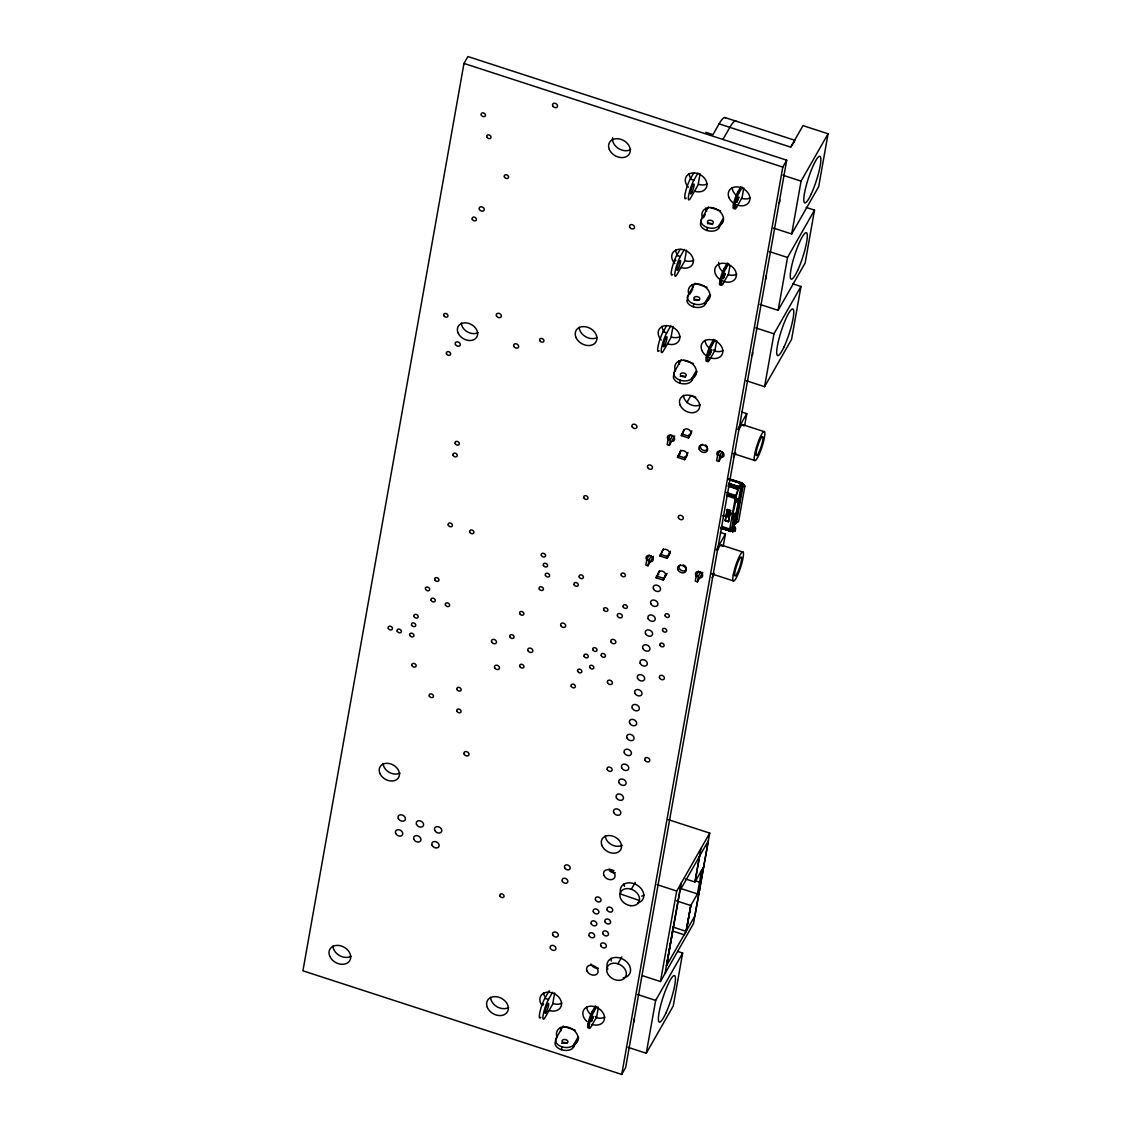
<?xml version="1.0" encoding="UTF-8"?>
<svg xmlns="http://www.w3.org/2000/svg" width="1131" height="1131" viewBox="0 0 1131 1131"><rect width="100%" height="100%" fill="white"/><g stroke="black" fill="none" stroke-linecap="round" stroke-linejoin="round"><path stroke-width="1.5" d="M733.453 526.099C737.78 527.682 734.754 534.058 731.983 528.672L730.612 531.57L729.764 529.039L735.178 498.531C735.192 497.598 741.059 478.865 741.823 484.45L743.633 484.732M730.499 528.46C732.676 528.898 734.514 522.465 738.585 521.617L744.834 486.372L744.382 485.552L742.417 485.906M740.932 483.799L742.148 483.276L739.448 486.387L735.079 499.096L735.673 501.782L732.775 514.266M739.179 488.154C740.748 489.864 745.697 483.672 742.36 485.482M728.703 484.69L738.458 488.408L728.421 485.411L738.091 489.412L728.138 486.174L728.421 485.411L728.703 484.69L738.854 487.518L729 484.068L729 483.064M729.877 528.46C732.026 532.447 734.189 517.235 732.492 513.728L729.976 512.909M732.294 528.757L735.192 516.273L734.613 513.446M734.599 513.559C736.154 517.871 740.777 499.534 735.857 497.824M710.325 350.059L709.688 352.66M737.426 197.359L736.79 199.961M463.979 63.435L302.924 970.808L621.725 1074.45L625.655 1067.565L786.709 160.192L467.909 56.55L463.979 63.435L782.793 167.091L786.709 160.192M554.671 992.976L552.677 1004.187L545.312 1017.094A11.466 1.951 -72 0 1 543.205 1014.747A11.466 1.951 -72 0 1 548.45 999.479L552.536 992.311M672.987 326.407L670.994 337.618L663.628 350.525A11.466 1.951 -72 0 1 661.522 348.164A11.466 1.951 -72 0 1 666.767 332.91L670.853 325.728M686.545 250.05L684.552 261.261L677.186 274.169A11.466 1.951 -72 0 1 675.066 271.822A11.466 1.951 -72 0 1 680.311 256.553L684.411 249.386M700.089 173.707L698.096 184.919L690.744 197.826A11.466 1.951 -72 0 1 688.623 195.479A11.466 1.951 -72 0 1 693.869 180.211L697.954 173.043M563.026 1026.255L556.042 1038.498L555.533 1041.439A9.557 5.98 10.1 0 0 561.414 1049.724A9.557 5.98 10.1 0 0 573.431 1047.264L578.69 1038.06M681.343 359.686L674.359 371.929L673.85 374.87A9.557 5.98 10.1 0 0 679.731 383.155A9.557 5.98 10.1 0 0 691.748 380.68L697.007 371.477M687.394 298.513L687.917 295.573L694.901 283.344M708.444 206.987L701.474 219.23L700.951 222.171A9.557 5.98 10.1 0 0 706.833 230.455A9.557 5.98 10.1 0 0 718.864 227.995L723.232 220.319M649.251 555.052L646.875 559.209L645.829 565.09L647.978 565.783L653.35 556.367M670.612 434.657L668.251 438.814L667.205 444.695L669.354 445.388L674.726 435.972M561.414 1049.724L561.937 1046.797A9.557 5.98 10.1 0 1 556.042 1038.498M679.731 383.155L680.254 380.214A9.557 5.98 10.1 0 1 674.359 371.929M693.275 306.812L693.798 303.871A9.557 5.98 10.1 0 1 687.917 295.573M706.833 230.455L707.356 227.529A9.557 5.98 10.1 0 1 701.474 219.23M647.978 565.783L649.024 559.916L651.329 555.872M669.354 445.388L670.4 439.521L672.691 435.477M667.092 573.346L663.247 580.062L656.093 577.743L659.472 570.59M670.174 552.96L667.106 558.332L659.953 556L663.332 548.86M686.927 455.637L684.623 459.667L677.455 457.348L680.834 450.195M691.55 432.565L688.482 437.937L681.314 435.605L683.93 429.808M573.431 1047.264L573.954 1044.323L578.323 1036.675M691.748 380.68L692.271 377.754L695.763 371.632M686.899 300.012A9.557 5.98 10.1 0 0 694.476 307.137A9.557 5.98 10.1 0 0 705.306 304.338L705.829 301.397L709.321 295.276M718.864 227.995L719.373 225.055L722.865 218.933M663.247 580.062L665.862 574.265M667.106 558.332L670.485 551.193M684.623 459.667L688.001 452.527M688.482 437.937L691.861 430.798M587.922 1024.177L589.35 1024.644A9.557 1.626 -72 0 0 591.117 1026.609L596.645 1016.925L598.384 1007.141M708.006 359.573L709.434 360.04L714.962 350.356L716.701 340.558M729.962 265.842L728.505 273.999L722.992 283.683L721.55 283.217M743.802 187.873L742.063 197.656L736.535 207.341L735.108 206.874M698.605 571.254L696.3 575.283L695.268 581.15L697.417 581.857L702.789 572.442M719.98 450.859L717.676 454.888L716.63 460.755L718.779 461.462L723.388 453.39M697.417 581.857L698.463 575.976L700.753 571.947M718.779 461.462L719.825 455.581L722.129 451.552M621.725 1074.45L782.793 167.091M729.947 514.054L728.406 521.773L725.183 520.727L727.36 509.431L730.584 510.477L729.962 513.022L732.464 513.842M725.183 520.727L727.36 509.431M723.26 546.146L725.395 534.058L720.475 532.447M744.622 425.751L746.771 413.663L741.837 412.052M728.406 521.773L730.584 510.477M734.457 523.342L740.819 487.461M735.093 523.483L741.469 487.602M735.744 523.497L742.12 487.617M736.338 523.399L743.01 485.807M628.087 1047.334L646.268 1053.258L655.655 1000.398L682.657 953.051L677.639 951.425M746.403 380.765L764.584 386.675L773.972 333.815L800.974 286.482L792.619 283.768M759.947 304.409L778.142 310.332L787.515 257.472L814.518 210.126L806.163 207.411M773.505 228.066L791.686 233.976L801.073 181.13L828.076 133.783L802.996 125.626L790.725 147.143L719.09 123.859L712.954 134.617L705.786 132.285M666.512 965.775L679.929 890.634L708.345 840.785L694.858 915.926L666.512 965.775L673.185 928.198M699.594 890.125L690.801 905.535L686.22 931.379L684.184 934.786L672.394 930.954M700.937 848.504L694.971 882.039L685.4 878.928M682.657 953.051L673.27 1005.911L646.268 1053.258M800.974 286.482L791.587 339.328L764.584 386.675M814.518 210.126L805.145 262.986L778.142 310.332M828.076 133.783L818.688 186.643L791.686 233.976M701.602 870.418L697.431 893.914L679.915 888.217M642.521 975.7L660.447 981.538L676.691 891.03L709.731 833.109L668.167 819.593M665.056 973.438L681.3 882.943M676.451 900.87L690.801 905.535L686.149 931.35L672.676 926.968M699.566 856.195L694.957 882.039L703.765 866.629M709.731 833.109L693.487 923.603L660.447 981.538M686.079 931.322L690.801 905.535M723.798 274.239L723.246 276.303M735.602 200.54L735.8 199.834M734.966 522.946L733.595 526.905M727.233 512.781L727.516 511.905L730.202 512.597M727.219 512.555L727.572 511.65M591.612 1018.508L590.849 1020.544M686.263 198.038A11.466 1.951 -72 0 1 685.273 193.104A11.466 1.951 -72 0 1 690.278 179.037L693.741 172.986M722.907 139.509L729.834 127.351A34.397 5.839 -72 0 1 736.267 121.399M672.705 274.381A11.466 1.951 -72 0 1 671.715 269.447A11.466 1.951 -72 0 1 676.734 255.394L680.183 249.329M703.567 217.562L705.32 214.494M734.358 208.019A9.557 1.626 -72 0 1 733.538 203.905A9.557 1.626 -72 0 1 737.709 192.185L740.876 186.657M736.535 207.341A9.557 1.626 -72 0 1 734.768 205.375A9.557 1.626 -72 0 1 739.151 192.652L742.304 187.124M659.147 350.723A11.466 1.951 -72 0 1 658.171 345.803A11.466 1.951 -72 0 1 663.176 331.736L666.64 325.686M690.023 293.904L692.653 289.31M720.8 284.362A9.557 1.626 -72 0 1 719.98 280.262A9.557 1.626 -72 0 1 724.165 268.542L727.318 263M705.306 304.338L710.551 295.134M722.992 283.683A9.557 1.626 -72 0 1 721.225 281.732A9.557 1.626 -72 0 1 725.593 269.008L728.746 263.466M707.257 360.718A9.557 1.626 -72 0 1 706.437 356.604A9.557 1.626 -72 0 1 710.607 344.884L713.76 339.357M709.434 360.04A9.557 1.626 -72 0 1 707.667 358.075A9.557 1.626 -72 0 1 712.049 345.351L715.202 339.823M686.8 402.664L690.885 395.497L695.819 397.094M681.314 435.605L683.619 431.575M677.455 457.348L679.759 453.305M659.953 556L662.243 551.97M737.765 429.441L746.771 413.663M656.093 577.743L657.62 575.043M733.369 457.362L735.829 453.064M727.077 512.513L727.643 511.396M727.77 511.466C729.014 517.164 729.212 517.645 722.766 515.665M727.728 511.919L727.191 513.05L728.52 516.203L726.173 516.132M727.403 516.655L727.912 515.679M728.477 515.524L729.099 514.633M716.404 549.836L725.395 534.058M732.563 528.94L734.047 526.367M733.086 529.336L734.556 526.749M733.468 529.817L734.938 527.23M733.793 530.58L732.732 531.697L731.63 530.425M712.007 577.757L714.453 573.459M540.83 1017.306A11.466 1.951 -72 0 1 539.855 1012.372A11.466 1.951 -72 0 1 544.859 998.32L549.185 990.742M631.338 889.249L635.24 882.42M617.922 963.768A10.391 7.917 29.7 0 1 624.241 978.499A10.391 7.917 29.7 0 1 607.361 973.013A10.391 7.917 29.7 0 1 617.922 963.768L621.824 956.939M588.94 1027.287A9.557 1.626 -72 0 1 588.12 1023.173A9.557 1.626 -72 0 1 592.291 1011.467L595.443 1005.926M589.35 1024.644A9.557 1.626 -72 0 1 593.733 1011.934L596.885 1006.392M732.054 531.103L733.906 530.51M732.266 531.386L734.118 530.792M732.506 531.584L735.15 530.849M732.732 531.697L735.009 531.033M735.376 499.648L737.511 499.393M735.489 499.93L737.638 499.676M735.602 500.284L737.737 500.029M735.673 500.68L737.808 500.411M735.716 501.075L737.85 500.807M735.716 501.443L737.85 501.189M735.673 501.782L737.808 501.528M733.496 514.054L735.631 513.799M732.761 514.393L735.56 514.068M732.874 514.676L735.461 514.266M732.987 515.029L735.122 514.775M733.058 515.411L735.192 515.156M733.086 515.807L735.235 515.552M733.1 516.188L735.235 515.934M733.058 516.528L735.192 516.273M730.159 529.011L733.015 528.545M732.945 528.813L730.301 529.223L732.846 528.997M729.127 483.517L739.222 486.797L729.057 483.898L738.854 487.518M729.707 530.34L721.366 527.626M729.099 483.757L739.222 486.797M724.547 528.997L731.064 531.344L720.659 528.333M724.844 117.525L794.839 140.286M782.892 175.206L801.073 181.13M737.709 192.185L739.151 192.652M690.278 179.037L693.869 180.211M733.34 204.909L734.768 205.375M710.678 207.637L720.603 210.861M769.334 251.563L787.515 257.472M724.165 268.542L725.593 269.008M676.734 255.394L680.311 256.553M719.797 281.266L721.225 281.732M695.48 283.457L707.045 287.217M755.777 327.905L773.972 333.815M710.607 344.884L712.049 345.351M663.176 331.736L666.767 332.91M713.534 349.889L714.962 350.356M706.239 357.608L707.667 358.075M683.576 360.337L693.501 363.56M742.996 424.747L764.499 431.731M681.625 433.852L688.793 436.184M733.058 453.46L754.547 460.444M668.251 438.814L670.4 439.521M717.676 454.888L719.825 455.581M677.766 455.581L684.934 457.914M730.428 479.191L741.837 482.852M730.711 479.502L741.936 483.149M728.548 478.908L741.385 483.078M732.308 480.562L741.922 483.686M728.223 479.417L741.045 483.587M726.031 492.324L735.984 495.562M727.346 493.908L735.645 496.608M727.077 494.926L735.376 497.612M726.88 495.83L735.178 498.531M727.106 509.869L730.329 510.915M722.794 515.538L725.918 516.556M725.423 520.302L728.647 521.349M721.465 526.339L729.764 529.039M721.366 527.088L729.665 529.789M721.465 527.923L729.764 530.623M721.635 545.142L743.124 552.126M660.264 554.247L667.417 556.579M711.682 573.855L733.171 580.839M646.875 559.209L649.024 559.916M696.3 575.283L698.463 575.976M656.404 575.976L663.572 578.309M694.745 880.611L699.524 882.166M609.015 869.032L614.048 870.672M657.125 884.668L676.691 891.03M637.46 994.488L655.655 1000.398M592.291 1011.467L593.733 1011.934M544.859 998.32L548.45 999.479M595.217 1016.458L596.645 1016.925M563.606 1026.382L575.184 1030.143M722.836 528.559L731.064 531.344M620 893.829L639.425 900.502M743.166 484.195L744.848 486.076M742.869 484.167L744.834 486.372M742.544 484.224L743.774 485.581M742.219 483.361L743.675 485.029M741.795 483.333L743.562 485.383M741.526 483.46L742.982 485.128M741.625 484.577L743.081 486.231M741.455 484.817L742.911 486.486M741.229 485.086L742.685 486.754M740.961 485.355L742.417 487.023M740.664 485.623L742.12 487.291M740.353 485.849L741.809 487.518M740.056 486.047L741.512 487.701M351.02 956.303A11.466 8.737 29.7 0 1 339.484 955.568A11.466 8.737 29.7 0 1 332.924 946.039M630.617 149.589A11.466 8.737 29.7 0 1 618.233 148.345A11.466 8.737 29.7 0 1 612.62 137.77M597.253 337.519A11.466 8.737 29.7 0 1 585.717 336.798A11.466 8.737 29.7 0 1 579.157 327.269M508.639 1007.537A11.466 8.737 29.7 0 1 497.103 1006.816A11.466 8.737 29.7 0 1 490.543 997.288M644.189 895.059A12.455 9.486 29.7 0 1 641.687 896.148M624.51 886.407A12.455 9.486 29.7 0 1 624.142 883.693M611.277 960.997A12.455 9.486 29.7 0 1 610.91 958.282M622.107 845.253A10.702 8.143 29.7 0 1 611.348 844.574A10.702 8.143 29.7 0 1 605.212 835.682M400.021 773.053A10.702 8.143 29.7 0 1 389.248 772.374A10.702 8.143 29.7 0 1 383.126 763.482M700.287 404.785A10.702 8.143 29.7 0 1 689.528 404.106A10.702 8.143 29.7 0 1 683.407 395.214M478.201 332.585A10.702 8.143 29.7 0 1 467.442 331.906A10.702 8.143 29.7 0 1 461.307 323.014M615.377 872.793A6.122 4.651 29.7 0 1 609.637 870.927M598.426 968.277A6.122 4.651 29.7 0 1 590.891 964.022M723.161 350.497A11.466 8.737 29.7 0 1 714.354 350.978M709.194 348.051A11.466 8.737 29.7 0 1 705.065 340.247M679.434 364.168A11.466 8.737 29.7 0 1 678.671 360.86M680.183 336.529A11.466 8.737 29.7 0 1 671.376 337.01M664.236 331.963A11.466 8.737 29.7 0 1 662.073 326.265M736.719 274.154A11.466 8.737 29.7 0 1 727.912 274.635M722.737 271.709A11.466 8.737 29.7 0 1 718.722 262.335M692.992 287.825A11.466 8.737 29.7 0 1 692.229 284.517M693.727 260.187A11.466 8.737 29.7 0 1 684.919 260.653M677.78 255.606A11.466 8.737 29.7 0 1 675.631 249.923M750.263 197.812A11.466 8.737 29.7 0 1 741.455 198.293M736.295 195.352A11.466 8.737 29.7 0 1 732.167 187.548M706.55 211.469A11.466 8.737 29.7 0 1 705.772 208.161M707.285 183.83A11.466 8.737 29.7 0 1 698.477 184.311M691.338 179.263A11.466 8.737 29.7 0 1 689.189 173.58M604.845 1017.08A11.466 8.737 29.7 0 1 596.037 1017.561M590.877 1014.634A11.466 8.737 29.7 0 1 586.749 1006.816M561.117 1030.737A11.466 8.737 29.7 0 1 560.354 1027.443M561.867 1003.098A11.466 8.737 29.7 0 1 553.059 1003.579M544.534 996.157A11.466 8.737 29.7 0 1 543.757 992.848M620.58 893.292A12.455 9.486 29.7 0 1 628.129 882.873A12.455 9.486 29.7 0 1 642.776 891.186A12.455 9.486 29.7 0 1 637.757 903.033M607.814 969.196A12.455 9.486 29.7 0 1 614.416 957.519A12.455 9.486 29.7 0 1 629.741 966.199A12.455 9.486 29.7 0 1 623.139 977.891M717.082 454.761A3.817 2.912 29.7 0 1 719.698 451.142A3.817 2.912 29.7 0 1 724.052 454.931A3.817 2.912 29.7 0 1 719.924 457.235M680.042 454.21A3.817 2.912 29.7 0 1 682.064 450.633A3.817 2.912 29.7 0 1 686.771 453.291A3.817 2.912 29.7 0 1 684.75 456.882M683.675 430.854A3.817 2.912 29.7 0 1 689.5 430.063A3.817 2.912 29.7 0 1 688.609 435.152M668.76 440.185A3.817 2.912 29.7 0 1 668.605 435.449A3.817 2.912 29.7 0 1 674.09 437.23A3.817 2.912 29.7 0 1 672.351 441.359M696.823 576.654A3.817 2.912 29.7 0 1 697.163 571.692A3.817 2.912 29.7 0 1 702.62 574.788A3.817 2.912 29.7 0 1 698.548 577.63M658.68 574.605A3.817 2.912 29.7 0 1 662.554 571.212A3.817 2.912 29.7 0 1 664.872 576.626M662.314 551.249A3.817 2.912 29.7 0 1 668.138 550.458A3.817 2.912 29.7 0 1 667.233 555.547M647.399 560.58A3.817 2.912 29.7 0 1 647.738 555.632A3.817 2.912 29.7 0 1 653.181 558.714A3.817 2.912 29.7 0 1 649.109 561.556M675.518 371.053A11.466 8.737 29.7 0 1 687.167 360.86A11.466 8.737 29.7 0 1 694.123 377.104M661.239 339.964A11.466 8.737 29.7 0 1 664.109 325.869A11.466 8.737 29.7 0 1 679.731 335.766A11.466 8.737 29.7 0 1 667.446 343.895M689.062 294.71A11.466 8.737 29.7 0 1 700.711 284.517A11.466 8.737 29.7 0 1 707.681 300.761M674.797 263.622A11.466 8.737 29.7 0 1 677.667 249.513A11.466 8.737 29.7 0 1 693.275 259.409A11.466 8.737 29.7 0 1 680.989 267.538M702.62 218.354A11.466 8.737 29.7 0 1 714.269 208.175A11.466 8.737 29.7 0 1 721.225 224.405M688.341 187.265A11.466 8.737 29.7 0 1 691.211 173.17A11.466 8.737 29.7 0 1 706.833 183.066A11.466 8.737 29.7 0 1 694.547 191.196M586.947 1021.519A11.466 8.737 29.7 0 1 587.964 1006.647A11.466 8.737 29.7 0 1 604.307 1015.907A11.466 8.737 29.7 0 1 592.107 1024.446M557.201 1037.622A11.466 8.737 29.7 0 1 568.851 1027.443A11.466 8.737 29.7 0 1 575.806 1043.687M541.989 1005.417A11.466 8.737 29.7 0 1 546.669 992.283A11.466 8.737 29.7 0 1 561.471 1002.759A11.466 8.737 29.7 0 1 549.129 1010.464M752.426 352.335A4.199 3.195 29.7 0 1 751.861 355.558M765.984 275.992A4.199 3.195 29.7 0 1 765.404 279.216M779.528 199.636A4.199 3.195 29.7 0 1 778.962 202.873M634.109 1018.904A4.199 3.195 29.7 0 1 633.544 1022.141M573.954 1044.323A9.557 5.98 10.1 0 1 561.937 1046.797M561.669 1043.432A3.011 1.88 10.1 0 1 566.73 1043.348M543.078 1005.106A5.273 0.891 -72 0 1 543.559 1003.975M790.725 147.143A34.397 5.839 -72 0 1 794.598 141.743M719.373 225.055A9.557 5.98 10.1 0 1 707.356 227.529M707.426 223.754A3.011 1.88 10.1 0 1 712.572 224.532M719.09 123.859A34.397 5.839 -72 0 1 725.522 117.907M705.829 301.397A9.557 5.98 10.1 0 1 693.798 303.871M693.883 300.111A3.011 1.88 10.1 0 1 698.59 300.422M675.419 261.049A5.273 0.891 -72 0 1 675.886 260.144M692.271 377.754A9.557 5.98 10.1 0 1 680.254 380.214M680.325 376.453A3.011 1.88 10.1 0 1 685.471 377.231M686.206 568.172A3.817 2.912 29.7 0 1 681.187 570.349A3.817 2.912 29.7 0 1 680.452 564.92M683.138 564.878A3.817 2.912 29.7 0 1 684.043 565.274M684.849 565.853A3.817 2.912 29.7 0 1 685.98 567.352M717.478 550.217A15.283 2.601 -72 0 1 721.96 546.259M707.568 448.583A3.817 2.912 29.7 0 1 701.743 449.375A3.817 2.912 29.7 0 1 702.648 444.299M705.419 444.879A3.817 2.912 29.7 0 1 706.225 445.458M706.889 446.165A3.817 2.912 29.7 0 1 707.342 446.957M738.84 429.822A15.283 2.601 -72 0 1 743.336 425.864M734.683 452.753A15.283 2.601 -72 0 1 733.722 453.602M591.414 1021.449L593.365 1016.515L591.414 1021.449M709.731 354.865L711.682 349.931L709.731 354.865M723.275 278.523L725.24 273.589L723.275 278.523M736.832 202.166L738.797 197.246L736.832 202.166M733.27 574.93L732.874 577.701A15.283 2.601 -72 0 0 736.649 577.149A15.283 2.601 -72 0 0 743.025 558.035L743.42 555.264A15.283 2.601 -72 0 0 739.646 555.816A15.283 2.601 -72 0 0 733.27 574.93M754.646 454.535L754.25 457.306A15.283 2.601 -72 0 0 758.024 456.754A15.283 2.601 -72 0 0 764.4 437.64L764.796 434.87A15.283 2.601 -72 0 0 761.022 435.421A15.283 2.601 -72 0 0 754.646 454.535M630.646 905.677L628.087 905.083A10.391 7.917 29.7 0 1 621.598 890.79A10.391 7.917 29.7 0 1 638.195 894.635A10.391 7.917 29.7 0 1 630.646 905.677M329.771 956.232A11.466 8.737 29.7 0 0 348.376 962.283A11.466 8.737 29.7 0 0 341.421 946.039A11.466 8.737 29.7 0 0 329.771 956.232M609.355 149.518A11.466 8.737 29.7 0 0 627.959 155.569A11.466 8.737 29.7 0 0 621.004 139.339A11.466 8.737 29.7 0 0 609.355 149.518M575.99 337.462A11.466 8.737 29.7 0 0 594.609 343.513A11.466 8.737 29.7 0 0 587.653 327.269A11.466 8.737 29.7 0 0 575.99 337.462M487.376 1007.481A11.466 8.737 29.7 0 0 505.995 1013.532A11.466 8.737 29.7 0 0 499.025 997.288A11.466 8.737 29.7 0 0 487.376 1007.481M699.212 449.261A4.581 3.492 29.7 0 0 706.649 451.679A4.581 3.492 29.7 0 0 703.878 445.19A4.581 3.492 29.7 0 0 699.212 449.261M677.837 569.656A4.581 3.492 29.7 0 0 685.287 572.074A4.581 3.492 29.7 0 0 682.502 565.585A4.581 3.492 29.7 0 0 677.837 569.656M602.003 845.649A10.702 8.143 29.7 0 0 619.378 851.304A10.702 8.143 29.7 0 0 612.875 836.148A10.702 8.143 29.7 0 0 602.003 845.649M379.917 773.448A10.702 8.143 29.7 0 0 397.292 779.103A10.702 8.143 29.7 0 0 390.789 763.934A10.702 8.143 29.7 0 0 379.917 773.448M680.183 405.181A10.702 8.143 29.7 0 0 697.558 410.836A10.702 8.143 29.7 0 0 691.069 395.68A10.702 8.143 29.7 0 0 680.183 405.181M458.097 332.981A10.702 8.143 29.7 0 0 475.472 338.621A10.702 8.143 29.7 0 0 468.969 323.466A10.702 8.143 29.7 0 0 458.097 332.981M464.12 754.08A2.672 2.036 29.7 0 0 468.474 755.494A2.672 2.036 29.7 0 0 466.849 751.705A2.672 2.036 29.7 0 0 464.12 754.08M509.897 636.81A2.29 1.753 29.7 0 0 513.615 638.011A2.29 1.753 29.7 0 0 512.23 634.774A2.29 1.753 29.7 0 0 509.897 636.81M519.793 666.428A2.29 1.753 29.7 0 0 523.512 667.629A2.29 1.753 29.7 0 0 522.126 664.392A2.29 1.753 29.7 0 0 519.793 666.428M411.967 665.537A2.29 1.753 29.7 0 0 415.699 666.753A2.29 1.753 29.7 0 0 414.299 663.501A2.29 1.753 29.7 0 0 411.967 665.537M425.525 589.194A2.29 1.753 29.7 0 0 429.243 590.396A2.29 1.753 29.7 0 0 427.857 587.145A2.29 1.753 29.7 0 0 425.525 589.194M434.771 579.765A2.29 1.753 29.7 0 0 438.503 580.981A2.29 1.753 29.7 0 0 437.103 577.729A2.29 1.753 29.7 0 0 434.771 579.765M621.244 575.17A2.29 1.753 29.7 0 0 624.962 576.386A2.29 1.753 29.7 0 0 623.577 573.134A2.29 1.753 29.7 0 0 621.244 575.17M499.888 896.006A2.29 1.753 29.7 0 0 503.606 897.208A2.29 1.753 29.7 0 0 502.221 893.971A2.29 1.753 29.7 0 0 499.888 896.006M491.617 641.885A2.672 2.036 29.7 0 0 495.958 643.299A2.672 2.036 29.7 0 0 494.332 639.51A2.672 2.036 29.7 0 0 491.617 641.885M527.965 650.594A2.672 2.036 29.7 0 0 532.305 652.007A2.672 2.036 29.7 0 0 530.679 648.219A2.672 2.036 29.7 0 0 527.965 650.594M494.615 667.714A2.672 2.036 29.7 0 0 498.955 669.128A2.672 2.036 29.7 0 0 497.329 665.339A2.672 2.036 29.7 0 0 494.615 667.714M617.455 616.027A2.672 2.036 29.7 0 0 621.796 617.441A2.672 2.036 29.7 0 0 620.17 613.652A2.672 2.036 29.7 0 0 617.455 616.027M629.656 227.091A2.672 2.036 29.7 0 0 633.996 228.504A2.672 2.036 29.7 0 0 632.37 224.716A2.672 2.036 29.7 0 0 629.656 227.091M560.82 625.57A2.672 2.036 29.7 0 0 565.161 626.97A2.672 2.036 29.7 0 0 563.535 623.181A2.672 2.036 29.7 0 0 560.82 625.57M607.517 682.672A2.672 2.036 29.7 0 0 611.857 684.085A2.672 2.036 29.7 0 0 610.231 680.297A2.672 2.036 29.7 0 0 607.517 682.672M610.966 641.871A2.672 2.036 29.7 0 0 615.306 643.285A2.672 2.036 29.7 0 0 613.681 639.496A2.672 2.036 29.7 0 0 610.966 641.871M659.514 677.837A2.672 2.036 29.7 0 0 663.869 679.25A2.672 2.036 29.7 0 0 662.243 675.461A2.672 2.036 29.7 0 0 659.514 677.837M644.924 760.06A2.672 2.036 29.7 0 0 649.265 761.474A2.672 2.036 29.7 0 0 647.639 757.685A2.672 2.036 29.7 0 0 644.924 760.06M607.248 769.561A2.672 2.036 29.7 0 0 611.588 770.96A2.672 2.036 29.7 0 0 609.962 767.171A2.672 2.036 29.7 0 0 607.248 769.561M513.785 346.27A2.672 2.036 29.7 0 0 518.125 347.684A2.672 2.036 29.7 0 0 516.499 343.895A2.672 2.036 29.7 0 0 513.785 346.27M678.444 517.828A2.672 2.036 29.7 0 0 682.799 519.242A2.672 2.036 29.7 0 0 681.173 515.453A2.672 2.036 29.7 0 0 678.444 517.828M632.116 426.67A2.672 2.036 29.7 0 0 636.456 428.084A2.672 2.036 29.7 0 0 634.83 424.295A2.672 2.036 29.7 0 0 632.116 426.67M647.611 467.428A2.672 2.036 29.7 0 0 651.951 468.842A2.672 2.036 29.7 0 0 650.339 465.053A2.672 2.036 29.7 0 0 647.611 467.428M496.452 315.789A2.672 2.036 29.7 0 0 500.807 317.203A2.672 2.036 29.7 0 0 499.181 313.414A2.672 2.036 29.7 0 0 496.452 315.789M541.396 555.42A2.29 1.753 29.7 0 0 545.114 556.636A2.29 1.753 29.7 0 0 543.728 553.384A2.29 1.753 29.7 0 0 541.396 555.42M431.123 600.321A2.29 1.753 29.7 0 0 434.841 601.536A2.29 1.753 29.7 0 0 433.456 598.285A2.29 1.753 29.7 0 0 431.123 600.321M456.91 711.201A2.29 1.753 29.7 0 0 460.628 712.417A2.29 1.753 29.7 0 0 459.243 709.165A2.29 1.753 29.7 0 0 456.91 711.201M429.299 696.017A2.29 1.753 29.7 0 0 433.017 697.219A2.29 1.753 29.7 0 0 431.632 693.982A2.29 1.753 29.7 0 0 429.299 696.017M456.981 689.486A2.29 1.753 29.7 0 0 460.699 690.702A2.29 1.753 29.7 0 0 459.313 687.45A2.29 1.753 29.7 0 0 456.981 689.486M519.695 613.596A2.29 1.753 29.7 0 0 523.427 614.797A2.29 1.753 29.7 0 0 522.027 611.56A2.29 1.753 29.7 0 0 519.695 613.596M446.476 353.734A2.29 1.753 29.7 0 0 450.195 354.95A2.29 1.753 29.7 0 0 448.809 351.699A2.29 1.753 29.7 0 0 446.476 353.734M397.221 631.239A2.29 1.753 29.7 0 0 400.94 632.441A2.29 1.753 29.7 0 0 399.554 629.189A2.29 1.753 29.7 0 0 397.221 631.239M583.822 497.781A2.29 1.753 29.7 0 0 587.555 498.997A2.29 1.753 29.7 0 0 586.155 495.746A2.29 1.753 29.7 0 0 583.822 497.781M453.079 455.27A2.29 1.753 29.7 0 0 456.811 456.486A2.29 1.753 29.7 0 0 455.411 453.234A2.29 1.753 29.7 0 0 453.079 455.27M577.658 671.263A2.29 1.753 29.7 0 0 581.391 672.478A2.29 1.753 29.7 0 0 579.991 669.227A2.29 1.753 29.7 0 0 577.658 671.263M601.268 655.641A2.29 1.753 29.7 0 0 605 656.857A2.29 1.753 29.7 0 0 603.601 653.605A2.29 1.753 29.7 0 0 601.268 655.641M409.761 635.311A2.29 1.753 29.7 0 0 413.479 636.527A2.29 1.753 29.7 0 0 412.094 633.275A2.29 1.753 29.7 0 0 409.761 635.311M472.249 219.244A2.29 1.753 29.7 0 0 475.967 220.46A2.29 1.753 29.7 0 0 474.582 217.209A2.29 1.753 29.7 0 0 472.249 219.244M388.272 628.327A2.29 1.753 29.7 0 0 391.99 629.529A2.29 1.753 29.7 0 0 390.591 626.291A2.29 1.753 29.7 0 0 388.272 628.327M443.776 315.591A2.29 1.753 29.7 0 0 447.494 316.793A2.29 1.753 29.7 0 0 446.109 313.556A2.29 1.753 29.7 0 0 443.776 315.591M411.585 625.033A2.29 1.753 29.7 0 0 415.303 626.249A2.29 1.753 29.7 0 0 413.918 622.997A2.29 1.753 29.7 0 0 411.585 625.033M481.269 115.023A2.29 1.753 29.7 0 0 485.001 116.239A2.29 1.753 29.7 0 0 483.601 112.987A2.29 1.753 29.7 0 0 481.269 115.023M414.003 616.508A2.29 1.753 29.7 0 0 417.735 617.71A2.29 1.753 29.7 0 0 416.335 614.458A2.29 1.753 29.7 0 0 414.003 616.508M486.839 137.021A2.29 1.753 29.7 0 0 490.557 138.236A2.29 1.753 29.7 0 0 489.172 134.985A2.29 1.753 29.7 0 0 486.839 137.021M589.718 667.417A2.29 1.753 29.7 0 0 593.436 668.619A2.29 1.753 29.7 0 0 592.036 665.381A2.29 1.753 29.7 0 0 589.718 667.417M455.171 443.536A2.29 1.753 29.7 0 0 458.889 444.737A2.29 1.753 29.7 0 0 457.504 441.486A2.29 1.753 29.7 0 0 455.171 443.536M659.953 645.221A2.29 1.753 29.7 0 0 663.685 646.423A2.29 1.753 29.7 0 0 662.285 643.186A2.29 1.753 29.7 0 0 659.953 645.221M584.105 656.277A2.29 1.753 29.7 0 0 587.837 657.493A2.29 1.753 29.7 0 0 586.438 654.241A2.29 1.753 29.7 0 0 584.105 656.277M504.384 176.888A2.29 1.753 29.7 0 0 508.116 178.104A2.29 1.753 29.7 0 0 506.716 174.853A2.29 1.753 29.7 0 0 504.384 176.888M662.568 630.533A2.29 1.753 29.7 0 0 666.286 631.748A2.29 1.753 29.7 0 0 664.887 628.497A2.29 1.753 29.7 0 0 662.568 630.533M445.458 604.986A2.29 1.753 29.7 0 0 449.177 606.202A2.29 1.753 29.7 0 0 447.777 602.95A2.29 1.753 29.7 0 0 445.458 604.986M623.195 606.866A2.29 1.753 29.7 0 0 626.913 608.068A2.29 1.753 29.7 0 0 625.528 604.831A2.29 1.753 29.7 0 0 623.195 606.866M603.714 609.849A2.29 1.753 29.7 0 0 607.446 611.065A2.29 1.753 29.7 0 0 606.046 607.814A2.29 1.753 29.7 0 0 603.714 609.849M539.247 588.883A2.29 1.753 29.7 0 0 542.965 590.099A2.29 1.753 29.7 0 0 541.565 586.848A2.29 1.753 29.7 0 0 539.247 588.883M469.747 532.135A2.29 1.753 29.7 0 0 473.479 533.337A2.29 1.753 29.7 0 0 472.079 530.1A2.29 1.753 29.7 0 0 469.747 532.135M448.258 525.137A2.29 1.753 29.7 0 0 451.976 526.353A2.29 1.753 29.7 0 0 450.59 523.102A2.29 1.753 29.7 0 0 448.258 525.137M571.212 686.248A2.29 1.753 29.7 0 0 574.93 687.464A2.29 1.753 29.7 0 0 573.544 684.213A2.29 1.753 29.7 0 0 571.212 686.248M543.417 565.401A2.29 1.753 29.7 0 0 547.135 566.603A2.29 1.753 29.7 0 0 545.736 563.365A2.29 1.753 29.7 0 0 543.417 565.401M579.228 577.036A2.29 1.753 29.7 0 0 582.96 578.252A2.29 1.753 29.7 0 0 581.56 575A2.29 1.753 29.7 0 0 579.228 577.036M592.842 649.802A2.29 1.753 29.7 0 0 596.56 651.004A2.29 1.753 29.7 0 0 595.175 647.752A2.29 1.753 29.7 0 0 592.842 649.802M539.741 340.572A2.29 1.753 29.7 0 0 543.474 341.788A2.29 1.753 29.7 0 0 542.074 338.537A2.29 1.753 29.7 0 0 539.741 340.572M665.169 615.858A2.29 1.753 29.7 0 0 668.888 617.059A2.29 1.753 29.7 0 0 667.502 613.808A2.29 1.753 29.7 0 0 665.169 615.858M455.397 344.361A2.672 2.036 29.7 0 0 459.737 345.775A2.672 2.036 29.7 0 0 458.112 341.986A2.672 2.036 29.7 0 0 455.397 344.361M479.36 209.292A2.672 2.036 29.7 0 0 483.715 210.705A2.672 2.036 29.7 0 0 482.089 206.916A2.672 2.036 29.7 0 0 479.36 209.292M552.677 105.777A2.672 2.036 29.7 0 0 557.018 107.191A2.672 2.036 29.7 0 0 555.392 103.402A2.672 2.036 29.7 0 0 552.677 105.777M574.081 584.685A2.29 1.753 29.7 0 0 577.814 585.9A2.29 1.753 29.7 0 0 576.414 582.649A2.29 1.753 29.7 0 0 574.081 584.685M545.425 575.368A2.29 1.753 29.7 0 0 549.157 576.584A2.29 1.753 29.7 0 0 547.757 573.332A2.29 1.753 29.7 0 0 545.425 575.368M398.296 818.462A3.902 2.969 29.7 0 0 404.629 820.526A3.902 2.969 29.7 0 0 402.268 814.999A3.902 2.969 29.7 0 0 398.296 818.462M395.652 833.391A3.902 2.969 29.7 0 0 401.986 835.441A3.902 2.969 29.7 0 0 399.611 829.928A3.902 2.969 29.7 0 0 395.652 833.391M416.505 824.386A3.902 2.969 29.7 0 0 422.824 826.436A3.902 2.969 29.7 0 0 420.463 820.922A3.902 2.969 29.7 0 0 416.505 824.386M413.847 839.301A3.902 2.969 29.7 0 0 420.181 841.365A3.902 2.969 29.7 0 0 417.806 835.837A3.902 2.969 29.7 0 0 413.847 839.301M434.7 830.295A3.902 2.969 29.7 0 0 441.019 832.359A3.902 2.969 29.7 0 0 438.658 826.832A3.902 2.969 29.7 0 0 434.7 830.295M432.042 845.21A3.902 2.969 29.7 0 0 438.376 847.275A3.902 2.969 29.7 0 0 436.015 841.747A3.902 2.969 29.7 0 0 432.042 845.21M600.801 945.77A3.054 2.333 29.7 0 0 605.764 947.382A3.054 2.333 29.7 0 0 603.912 943.056A3.054 2.333 29.7 0 0 600.801 945.77M589.11 935.634A3.054 2.333 29.7 0 0 594.072 937.246A3.054 2.333 29.7 0 0 592.22 932.919A3.054 2.333 29.7 0 0 589.11 935.634M602.922 933.782A3.054 2.333 29.7 0 0 607.884 935.408A3.054 2.333 29.7 0 0 606.032 931.067A3.054 2.333 29.7 0 0 602.922 933.782M591.23 923.716A3.054 2.333 29.7 0 0 596.193 925.328A3.054 2.333 29.7 0 0 594.341 920.987A3.054 2.333 29.7 0 0 591.23 923.716M605.043 921.864A3.054 2.333 29.7 0 0 610.005 923.476A3.054 2.333 29.7 0 0 608.153 919.15A3.054 2.333 29.7 0 0 605.043 921.864M593.337 911.784A3.054 2.333 29.7 0 0 598.313 913.396A3.054 2.333 29.7 0 0 596.447 909.07A3.054 2.333 29.7 0 0 593.337 911.784M607.163 909.946A3.054 2.333 29.7 0 0 612.125 911.558A3.054 2.333 29.7 0 0 610.259 907.232A3.054 2.333 29.7 0 0 607.163 909.946M595.471 899.809A3.054 2.333 29.7 0 0 600.434 901.421A3.054 2.333 29.7 0 0 598.582 897.095A3.054 2.333 29.7 0 0 595.471 899.809M550.345 948.245A3.054 2.333 29.7 0 0 555.307 949.87A3.054 2.333 29.7 0 0 553.455 945.53A3.054 2.333 29.7 0 0 550.345 948.245M552.72 934.856A3.054 2.333 29.7 0 0 557.682 936.468A3.054 2.333 29.7 0 0 555.83 932.142A3.054 2.333 29.7 0 0 552.72 934.856M562.263 881.12A3.054 2.333 29.7 0 0 567.225 882.731A3.054 2.333 29.7 0 0 565.373 878.405A3.054 2.333 29.7 0 0 562.263 881.12M564.638 867.731A3.054 2.333 29.7 0 0 569.6 869.343A3.054 2.333 29.7 0 0 567.748 865.017A3.054 2.333 29.7 0 0 564.638 867.731M603.926 875.408A6.122 4.651 29.7 0 0 613.85 878.631A6.122 4.651 29.7 0 0 610.132 869.979A6.122 4.651 29.7 0 0 603.926 875.408M586.975 970.907A6.122 4.651 29.7 0 0 596.899 974.13A6.122 4.651 29.7 0 0 593.181 965.464A6.122 4.651 29.7 0 0 586.975 970.907M613.723 812.539A3.902 2.969 29.7 0 0 620.057 814.589A3.902 2.969 29.7 0 0 617.682 809.075A3.902 2.969 29.7 0 0 613.723 812.539M616.367 797.624A3.902 2.969 29.7 0 0 622.7 799.674A3.902 2.969 29.7 0 0 620.339 794.16A3.902 2.969 29.7 0 0 616.367 797.624M619.025 782.694A3.902 2.969 29.7 0 0 625.344 784.758A3.902 2.969 29.7 0 0 622.983 779.231A3.902 2.969 29.7 0 0 619.025 782.694M621.668 767.779A3.902 2.969 29.7 0 0 628.002 769.843A3.902 2.969 29.7 0 0 625.627 764.316A3.902 2.969 29.7 0 0 621.668 767.779M624.312 752.864A3.902 2.969 29.7 0 0 630.646 754.928A3.902 2.969 29.7 0 0 628.27 749.401A3.902 2.969 29.7 0 0 624.312 752.864M626.97 737.949A3.902 2.969 29.7 0 0 633.289 739.999A3.902 2.969 29.7 0 0 630.928 734.486A3.902 2.969 29.7 0 0 626.97 737.949M629.614 723.034A3.902 2.969 29.7 0 0 635.933 725.084A3.902 2.969 29.7 0 0 633.572 719.57A3.902 2.969 29.7 0 0 629.614 723.034M632.257 708.119A3.902 2.969 29.7 0 0 638.591 710.169A3.902 2.969 29.7 0 0 636.216 704.655A3.902 2.969 29.7 0 0 632.257 708.119M634.901 693.19A3.902 2.969 29.7 0 0 641.235 695.254A3.902 2.969 29.7 0 0 638.874 689.726A3.902 2.969 29.7 0 0 634.901 693.19M637.559 678.275A3.902 2.969 29.7 0 0 643.878 680.339A3.902 2.969 29.7 0 0 641.517 674.811A3.902 2.969 29.7 0 0 637.559 678.275M640.203 663.36A3.902 2.969 29.7 0 0 646.536 665.424A3.902 2.969 29.7 0 0 644.161 659.896A3.902 2.969 29.7 0 0 640.203 663.36M642.846 648.445A3.902 2.969 29.7 0 0 649.18 650.509A3.902 2.969 29.7 0 0 646.805 644.981A3.902 2.969 29.7 0 0 642.846 648.445M645.504 633.53A3.902 2.969 29.7 0 0 651.824 635.58A3.902 2.969 29.7 0 0 649.463 630.066A3.902 2.969 29.7 0 0 645.504 633.53M648.148 618.615A3.902 2.969 29.7 0 0 654.467 620.665A3.902 2.969 29.7 0 0 652.106 615.151A3.902 2.969 29.7 0 0 648.148 618.615M650.792 603.7A3.902 2.969 29.7 0 0 657.125 605.749A3.902 2.969 29.7 0 0 654.75 600.236A3.902 2.969 29.7 0 0 650.792 603.7M653.435 588.77A3.902 2.969 29.7 0 0 659.769 590.834A3.902 2.969 29.7 0 0 657.408 585.307A3.902 2.969 29.7 0 0 653.435 588.77M701.899 350.44A11.466 8.737 29.7 0 0 720.518 356.491A11.466 8.737 29.7 0 0 713.562 340.247A11.466 8.737 29.7 0 0 701.899 350.44M715.456 274.084A11.466 8.737 29.7 0 0 734.076 280.135A11.466 8.737 29.7 0 0 727.106 263.905A11.466 8.737 29.7 0 0 715.456 274.084M729.014 197.741A11.466 8.737 29.7 0 0 747.619 203.792A11.466 8.737 29.7 0 0 740.664 187.548A11.466 8.737 29.7 0 0 729.014 197.741M665.735 1013.433A24.458 4.156 -72 0 0 674.825 975.827A24.458 4.156 -72 0 0 660.193 1007.283A24.458 4.156 -72 0 0 665.735 1013.433M562.757 1042.429A3.011 1.88 10.1 0 0 567.819 1042.33A3.011 1.88 10.1 0 0 564.426 1039.488A3.011 1.88 10.1 0 0 562.757 1042.429M546.626 1011.439A5.273 0.891 -72 0 0 548.592 1003.324A5.273 0.891 -72 0 0 545.425 1010.11A5.273 0.891 -72 0 0 546.626 1011.439M811.153 194.164A24.458 4.156 -72 0 0 820.258 156.545A24.458 4.156 -72 0 0 805.611 188.015A24.458 4.156 -72 0 0 811.153 194.164M708.176 223.146A3.011 1.88 10.1 0 0 713.237 223.061A3.011 1.88 10.1 0 0 709.844 220.22A3.011 1.88 10.1 0 0 708.176 223.146M692.045 192.157A5.273 0.891 -72 0 0 694.01 184.056A5.273 0.891 -72 0 0 690.857 190.842A5.273 0.891 -72 0 0 692.045 192.157M797.595 270.507A24.458 4.156 -72 0 0 806.7 232.901A24.458 4.156 -72 0 0 792.068 264.357A24.458 4.156 -72 0 0 797.595 270.507M694.632 299.503A3.011 1.88 10.1 0 0 699.693 299.404A3.011 1.88 10.1 0 0 696.3 296.562A3.011 1.88 10.1 0 0 694.632 299.503M678.487 268.514A5.273 0.891 -72 0 0 680.452 260.399A5.273 0.891 -72 0 0 677.299 267.185A5.273 0.891 -72 0 0 678.487 268.514M784.052 346.864A24.458 4.156 -72 0 0 793.142 309.244A24.458 4.156 -72 0 0 778.51 340.714A24.458 4.156 -72 0 0 784.052 346.864M681.074 375.845A3.011 1.88 10.1 0 0 686.135 375.761A3.011 1.88 10.1 0 0 682.742 372.919A3.011 1.88 10.1 0 0 681.074 375.845M664.943 344.856A5.273 0.891 -72 0 0 666.908 336.755A5.273 0.891 -72 0 0 663.741 343.527A5.273 0.891 -72 0 0 664.943 344.856M737.44 572.894A9.939 1.682 -72 0 0 741.441 557.244A9.939 1.682 -72 0 0 735.574 569.303A9.939 1.682 -72 0 0 737.44 572.894M758.802 452.499A9.939 1.682 -72 0 0 762.817 436.849A9.939 1.682 -72 0 0 756.936 448.908A9.939 1.682 -72 0 0 758.802 452.499"/></g></svg>
